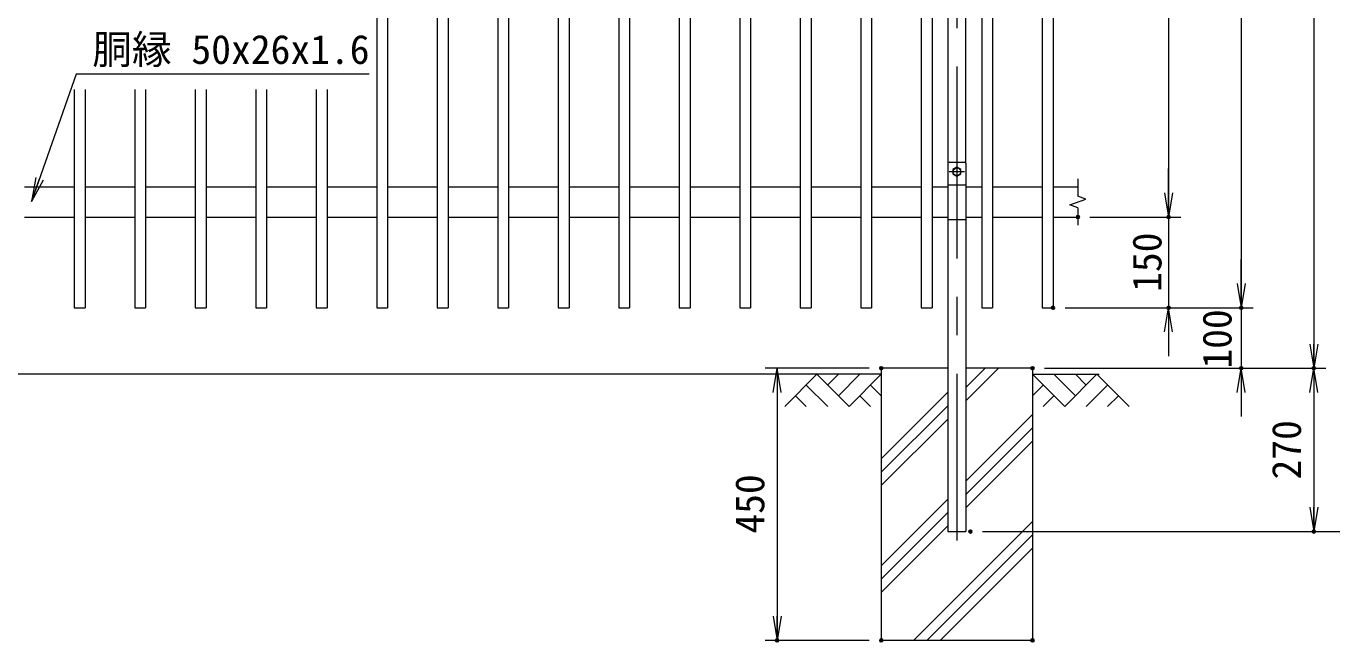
# Model space of a CAD drawing. Units: millimetres at full size. Extents: x -4200 to 4200, y -2970 to 2970.
# Drawn here: x -2822 to -663, y -584 to 435 of the extents above; entities that cross this region are included whole.
import ezdxf
from ezdxf.enums import TextEntityAlignment as Align

# ---------------------------------------------------------------- set-up
doc = ezdxf.new("R2010")
doc.units = ezdxf.units.MM
doc.header["$LTSCALE"] = 10
doc.header["$PDMODE"] = 32
doc.header["$PDSIZE"] = 5
doc.linetypes.add('USER1', pattern=[50.8, 31.75, -6.35, 6.35, -6.35])
for name, color, linetype, lineweight in [('0-0_D-STR1', 1, 'Continuous', 18), ('0-1_D-BMK', 2, 'USER1', 13), ('0-2_D-BGD', 7, 'Continuous', 18), ('0-3_D-STR4', 7, 'Continuous', 18), ('0-4_D-DCR-HCH', 7, 'Continuous', 13), ('0-5_D-STR3', 3, 'Continuous', 13), ('0-6_D-STR-DIM', 7, 'Continuous', 13), ('0-7_0', 7, 'Continuous', 18), ('0-A_D-STR-TXT', 7, 'Continuous', 13)]:
    doc.layers.add(name, color=color, linetype=linetype, lineweight=lineweight)
doc.layers.add('0-8_Defpoints', color=253, linetype='Continuous')
doc.styles.add('ＭＳ ゴシック', font='')
doc.styles.get('ＭＳ ゴシック').set_extended_font_data('MS Gothic')

# ---------------------------------------------------------------- blocks, each defined once
blk = doc.blocks.new('_Open')
at = {"layer": '0-7_0'}
blk.add_line((-10, 1.667), (0, 0), dxfattribs=at)
blk.add_lwpolyline([(-10, -1.667), (0, 0), (-10, 0)], dxfattribs=at)

msp = doc.modelspace()

# ---------------------------------------------------------------- linework, layer by layer
at = {"layer": '0-0_D-STR1'}
for p, q in [((-2224.28, 1371.2), (-2224.28, -31.1)), ((-2124.28, 1371.2), (-2124.28, -31.1)), ((-2024.28, 1371.2), (-2024.28, -31.1)), ((-1924.28, 1371.2), (-1924.28, -31.1)), ((-1824.28, 1371.2), (-1824.28, -31.1)), ((-1724.28, 1371.2), (-1724.28, -31.1)), ((-1624.28, 1371.2), (-1624.28, -31.1)), ((-1524.28, 1371.2), (-1524.28, -31.1)), ((-1424.28, 1371.2), (-1424.28, -31.1)), ((-1324.28, 1371.2), (-1324.28, -31.1)), ((-1224.28, 1371.2), (-1224.28, -31.1)), ((-1124.28, 1371.2), (-1124.28, -31.1)), ((-1298.28, 1164.7), (-1298.28, 207.9)), ((-1268.28, 207.9), (-1268.28, 1164.7)), ((-2742.28, 329.58), (-2742.28, -31.1)), ((-2724.28, 329.58), (-2724.28, -31.1)), ((-2642.28, 329.58), (-2642.28, -31.1)), ((-2624.28, 329.58), (-2624.28, -31.1)), ((-2542.28, 329.58), (-2542.28, -31.1)), ((-2524.28, 329.58), (-2524.28, -31.1)), ((-2442.28, 329.58), (-2442.28, -31.1)), ((-2424.28, 329.58), (-2424.28, -31.1)), ((-2342.28, 329.58), (-2342.28, -31.1)), ((-2324.28, 329.58), (-2324.28, -31.1)), ((-2824.28, 168.9), (-2742.28, 168.9)), ((-2724.28, 168.9), (-2642.28, 168.9)), ((-2624.28, 168.9), (-2542.28, 168.9)), ((-2524.28, 168.9), (-2442.28, 168.9)), ((-2424.28, 168.9), (-2342.28, 168.9)), ((-2324.28, 168.9), (-2242.28, 168.9)), ((-2224.28, 168.9), (-2142.28, 168.9)), ((-2124.28, 168.9), (-2042.28, 168.9)), ((-2024.28, 168.9), (-1942.28, 168.9)), ((-1924.28, 168.9), (-1842.28, 168.9)), ((-1824.28, 168.9), (-1742.28, 168.9)), ((-1724.28, 168.9), (-1642.28, 168.9)), ((-1624.28, 168.9), (-1542.28, 168.9)), ((-1524.28, 168.9), (-1442.28, 168.9)), ((-1424.28, 168.9), (-1342.28, 168.9)), ((-1324.28, 168.9), (-1298.28, 168.9)), ((-1268.28, 168.9), (-1242.28, 168.9)), ((-1224.28, 168.9), (-1142.28, 168.9)), ((-1124.28, 168.9), (-1083.28, 168.9)), ((-2824.28, 118.9), (-2742.28, 118.9)), ((-2724.28, 118.9), (-2642.28, 118.9)), ((-2624.28, 118.9), (-2542.28, 118.9)), ((-2524.28, 118.9), (-2442.28, 118.9)), ((-2424.28, 118.9), (-2342.28, 118.9)), ((-2324.28, 118.9), (-2242.28, 118.9)), ((-2224.28, 118.9), (-2142.28, 118.9)), ((-2124.28, 118.9), (-2042.28, 118.9)), ((-2024.28, 118.9), (-1942.28, 118.9)), ((-1924.28, 118.9), (-1842.28, 118.9)), ((-1824.28, 118.9), (-1742.28, 118.9)), ((-1724.28, 118.9), (-1642.28, 118.9)), ((-1624.28, 118.9), (-1542.28, 118.9)), ((-1524.28, 118.9), (-1442.28, 118.9)), ((-1424.28, 118.9), (-1342.28, 118.9)), ((-1324.28, 118.9), (-1298.28, 118.9)), ((-1298.28, 114.7), (-1298.28, -401.1)), ((-1268.28, 118.9), (-1242.28, 118.9)), ((-1268.28, 114.7), (-1268.28, -401.1)), ((-1224.28, 118.9), (-1142.28, 118.9)), ((-1124.28, 118.9), (-1083.28, 118.9)), ((-2742.28, -31.1), (-2724.28, -31.1)), ((-2642.28, -31.1), (-2624.28, -31.1)), ((-2542.28, -31.1), (-2524.28, -31.1)), ((-2442.28, -31.1), (-2424.28, -31.1)), ((-2342.28, -31.1), (-2324.28, -31.1)), ((-1298.28, -401.1), (-1268.28, -401.1))]:
    msp.add_line(p, q, dxfattribs=at)
for points in [[(-2242.28, 1371.2), (-2242.28, -31.1), (-2224.28, -31.1)], [(-2142.28, 1371.2), (-2142.28, -31.1), (-2124.28, -31.1)], [(-2042.28, 1371.2), (-2042.28, -31.1), (-2024.28, -31.1)], [(-1942.28, 1371.2), (-1942.28, -31.1), (-1924.28, -31.1)], [(-1842.28, 1371.2), (-1842.28, -31.1), (-1824.28, -31.1)], [(-1742.28, 1371.2), (-1742.28, -31.1), (-1724.28, -31.1)], [(-1642.28, 1371.2), (-1642.28, -31.1), (-1624.28, -31.1)], [(-1542.28, 1371.2), (-1542.28, -31.1), (-1524.28, -31.1)], [(-1442.28, 1371.2), (-1442.28, -31.1), (-1424.28, -31.1)], [(-1342.28, 1371.2), (-1342.28, -31.1), (-1324.28, -31.1)], [(-1242.28, 1371.2), (-1242.28, -31.1), (-1224.28, -31.1)], [(-1142.28, 1371.2), (-1142.28, -31.1), (-1124.28, -31.1)]]:
    msp.add_lwpolyline(points, dxfattribs=at)
at = {"layer": '0-1_D-BMK'}
for p, q in [((-1283.28, 1383.9), (-1283.28, -416.1)), ((-1283.28, 203.9), (-1283.28, 183.9)), ((-1270.78, 193.9), (-1295.78, 193.9))]:
    msp.add_line(p, q, dxfattribs=at)
at = {"layer": '0-2_D-BGD'}
for p, q in [((-1408.28, -141.1), (-3158.28, -141.1)), ((-1158.28, -141.1), (-1048.28, -141.1))]:
    msp.add_line(p, q, dxfattribs=at)
at = {"layer": '0-3_D-STR4'}
for p, q in [((-1408.28, -131.1), (-1408.28, -581.1)), ((-1298.28, -131.1), (-1408.28, -131.1)), ((-1158.28, -131.1), (-1268.28, -131.1)), ((-1158.28, -131.1), (-1158.28, -581.1)), ((-1158.28, -581.1), (-1408.28, -581.1))]:
    msp.add_line(p, q, dxfattribs=at)
at = {"layer": '0-4_D-DCR-HCH'}
for p, q in [((-1514.7, -141.1), (-1567.91, -194.31)), ((-1514.7, -141.1), (-1461.49, -194.31)), ((-1496.96, -158.83), (-1479.22, -141.1)), ((-1479.22, -176.57), (-1443.75, -141.1)), ((-1461.49, -194.31), (-1408.28, -141.1)), ((-1268.28, -185.11), (-1214.26, -131.1)), ((-1268.28, -163.02), (-1236.35, -131.1)), ((-1105.06, -194.31), (-1158.28, -141.1)), ((-1087.33, -176.57), (-1122.8, -141.1)), ((-1051.85, -141.1), (-1105.06, -194.31)), ((-1069.5, -158.93), (-1087.33, -141.1)), ((-1051.85, -141.1), (-998.64, -194.31)), ((-1532.44, -158.83), (-1496.8, -194.31)), ((-1426.01, -158.83), (-1408.28, -176.49)), ((-1408.28, -280.92), (-1298.28, -170.92)), ((-1140.54, -158.83), (-1158.28, -176.49)), ((-1034.11, -158.83), (-1069.75, -194.31)), ((-1550.17, -176.57), (-1532.36, -194.31)), ((-1443.75, -176.57), (-1425.93, -194.31)), ((-1408.28, -303.02), (-1298.28, -193.02)), ((-1122.8, -176.57), (-1140.62, -194.31)), ((-1016.38, -176.57), (-1034.2, -194.31)), ((-1408.28, -325.11), (-1298.28, -215.11)), ((-1268.28, -317.7), (-1158.28, -207.7)), ((-1268.28, -339.79), (-1158.28, -229.79)), ((-1268.28, -361.89), (-1158.28, -251.89)), ((-1408.28, -457.7), (-1298.28, -347.7)), ((-1408.28, -479.79), (-1298.28, -369.79)), ((-1354.9, -581.1), (-1158.28, -384.47)), ((-1408.28, -501.89), (-1298.28, -391.89)), ((-1332.8, -581.1), (-1158.28, -406.57)), ((-1310.7, -581.1), (-1158.28, -428.67))]:
    msp.add_line(p, q, dxfattribs=at)
at = {"layer": '0-5_D-STR3'}
for p, q in [((-1298.28, 207.9), (-1298.28, 114.7)), ((-1296.28, 209.9), (-1270.28, 209.9)), ((-1268.28, 207.9), (-1268.28, 114.7)), ((-1298.28, 172.1), (-1268.28, 172.1)), ((-1298.28, 114.7), (-1268.28, 114.7))]:
    msp.add_line(p, q, dxfattribs=at)
msp.add_lwpolyline([(-1276.78, 197.66), (-1283.28, 201.41), (-1289.78, 197.66), (-1289.78, 190.15), (-1283.28, 186.4), (-1276.78, 190.15)], close=True, dxfattribs=at)
msp.add_circle((-1283.28, 193.9), 6.25, dxfattribs=at)
for centre, start, end in [((-1296.28, 207.9), 90, 180), ((-1270.28, 207.9), 0, 90)]:
    msp.add_arc(centre, 2, start, end, dxfattribs=at)
at = {"layer": '0-6_D-STR-DIM'}
for p, q in [((-813.28, 1368.9), (-813.28, -31.1)), ((-693.28, 1368.9), (-693.28, -131.1)), ((-933.28, 1218.9), (-933.28, 118.9)), ((-933.28, 158.9), (-933.28, 198.9)), ((-1083.28, 182.33), (-1083.28, 153.52)), ((-1070.06, 148.71), (-1083.28, 153.52)), ((-1096.49, 139.09), (-1070.06, 148.71)), ((-1083.28, 134.28), (-1096.49, 139.09)), ((-1083.28, 134.28), (-1083.28, 105.47)), ((-1063.28, 118.9), (-913.28, 118.9)), ((-1063.28, 118.9), (-913.28, 118.9)), ((-933.28, 118.9), (-933.28, -31.1)), ((-813.28, 8.9), (-813.28, 48.9)), ((-1104.28, -31.1), (-913.28, -31.1)), ((-1104.28, -31.1), (-793.28, -31.1)), ((-1104.28, -31.1), (-793.28, -31.1)), ((-813.28, -31.1), (-813.28, -131.1)), ((-933.28, -71.1), (-933.28, -111.1)), ((-1428.28, -131.1), (-1600.4, -131.1)), ((-1580.4, -131.1), (-1580.4, -581.1)), ((-1138.28, -131.1), (-793.28, -131.1)), ((-1138.28, -131.1), (-673.28, -131.1)), ((-1138.28, -131.1), (-673.28, -131.1)), ((-693.28, -131.1), (-693.28, -401.1)), ((-813.28, -171.1), (-813.28, -211.1)), ((-1240.78, -401.1), (-673.28, -401.1)), ((-1240.78, -401.1), (-553.28, -401.1)), ((-1428.28, -581.1), (-1600.4, -581.1))]:
    msp.add_line(p, q, dxfattribs=at)
at = {"layer": '0-8_Defpoints'}
for p in [(-1083.28, 118.9), (-933.28, 118.9), (-1124.28, -31.1), (-933.28, -31.1), (-813.28, -31.1), (-1408.28, -131.1), (-1158.28, -131.1), (-813.28, -131.1), (-693.28, -131.1), (-1260.78, -401.1), (-693.28, -401.1), (-1580.4, -581.1), (-1408.28, -581.1), (-1408.28, -581.1), (-1158.28, -581.1)]:
    msp.add_point(p, dxfattribs=at)
at = {"layer": '0-A_D-STR-TXT'}
msp.add_lwpolyline([(-2254.52, 355.24), (-2739.2, 355.24), (-2812.29, 146.26)], dxfattribs=at)

# ---------------------------------------------------------------- block references
at = {"layer": '0-6_D-STR-DIM', "xscale": 4, "yscale": 4}
for p, rotation in [((-933.28, 118.9), 270), ((-933.28, 118.9), 270), ((-813.28, -31.1), 270), ((-813.28, -31.1), 270), ((-933.28, -31.1), 90), ((-693.28, -131.1), 270), ((-1580.4, -131.1), 90), ((-813.28, -131.1), 90), ((-693.28, -131.1), 90), ((-693.28, -401.1), 270), ((-1580.4, -581.1), 270)]:
    msp.add_blockref('_Open', p, dxfattribs=dict(at, rotation=rotation))
at = {"layer": '0-A_D-STR-TXT', "xscale": 4, "yscale": 4, "rotation": 250.72359}
msp.add_blockref('_Open', (-2812.95, 144.37), dxfattribs=at)

# ---------------------------------------------------------------- texts
at = {"layer": '0-6_D-STR-DIM', "style": 'ＭＳ ゴシック'}
for s, p in [('150', (-930.62, -4.83)), ('100', (-814.8, -131.76)), ('270', (-700.02, -315.11)), ('450', (-1587.15, -404.6))]:
    msp.add_text(s, height=48.09, rotation=90, dxfattribs=at).set_placement(p, align=Align.BOTTOM_LEFT)
at = {"layer": '0-A_D-STR-TXT', "style": 'ＭＳ ゴシック'}
msp.add_text('胴縁 50x26x1.6', height=48.09, dxfattribs=at).set_placement((-2712.48, 357.61), align=Align.BOTTOM_LEFT)

doc.saveas('drawing.dxf')
